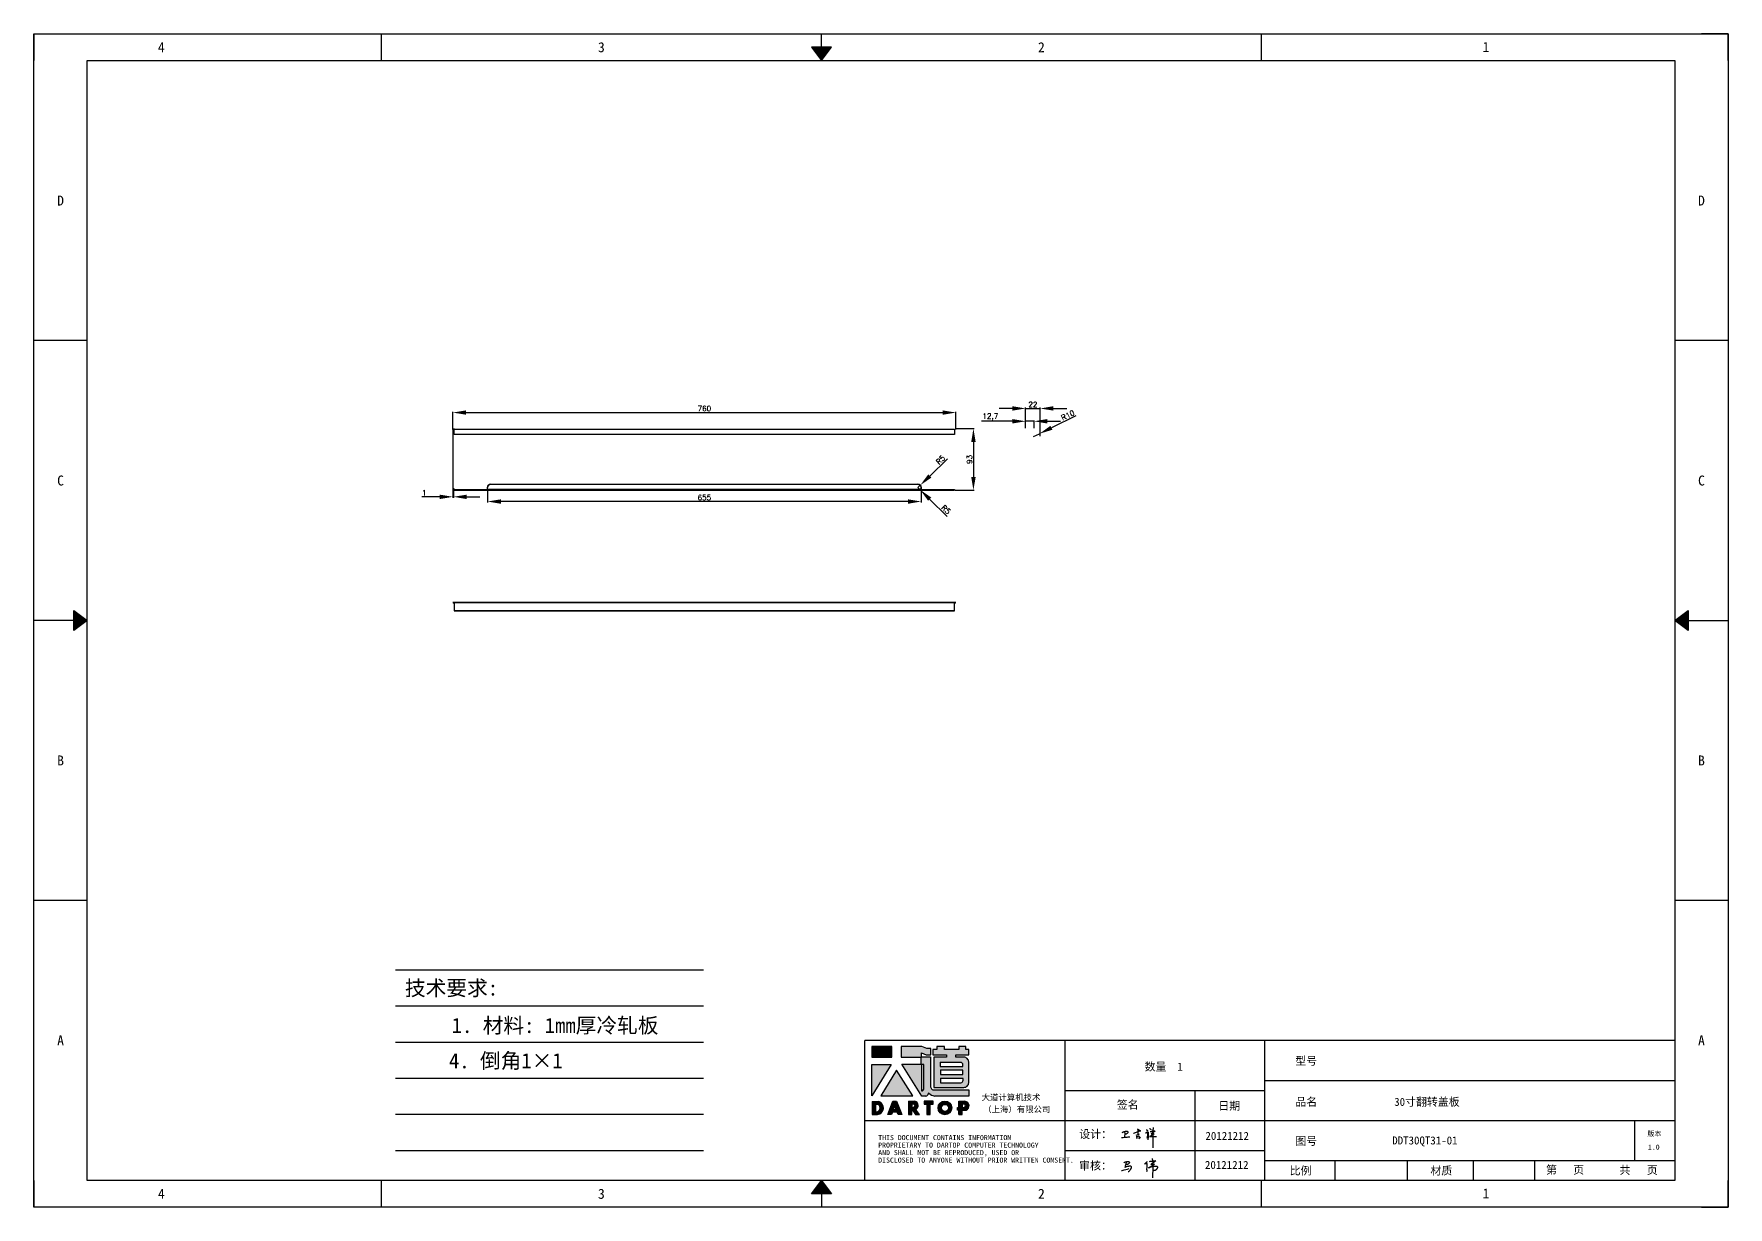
# Model space of a CAD drawing. Header units: millimetres. Extents: x 25928 to 50356, y -44172 to 20163.
# Drawn here: x 31031 to 33590, y -24512 to -22740 of the extents above; entities that cross this region are included whole.
import ezdxf
from ezdxf.enums import TextEntityAlignment as Align

# ---------------------------------------------------------------- set-up
doc = ezdxf.new("R2010")
doc.units = ezdxf.units.MM
doc.linetypes.add('DOT', pattern=[0.25, 0, -0.25])
doc.layers.add('4', color=7, linetype='Continuous')
doc.layers.add('print', color=30, linetype='Continuous')
doc.layers.add('dim', color=2, linetype='Continuous', lineweight=9)
doc.styles.add('Dartop', font='')
doc.styles.add('HZ', font='')
doc.styles.add('hzHT', font='simhei.ttf')
doc.styles.get("Standard").update_dxf_attribs({"font": 'txt', "bigfont": 'gbcbig.shx'})
doc.styles.get('Dartop').set_extended_font_data('FangSong_GB2312')
doc.styles.get('HZ').set_extended_font_data('SimSun')
doc.dimstyles.new('ISO-25', dxfattribs={"dimtxt": 20, "dimasz": 20, "dimexe": 1.25, "dimexo": 0.625, "dimtad": 1, "dimtxsty": 'Standard', "dimcen": 2.5, "dimadec": 0, "dimazin": 0, "dimtfac": 1, "dimtmove": 0, "dimatfit": 3, "dimfxl": 0, "dimarcsym": 0})

# ---------------------------------------------------------------- blocks, each defined once
blk = doc.blocks.new('*D637')
at = {"layer": 'Defpoints', "color": 0}
for p in [(32423.6, -23311.8), (31663.6, -23338.1), (32423.6, -23338.1, 87.4)]:
    blk.add_point(p, dxfattribs=at)
at = {"layer": 'dim', "color": 0, "lineweight": -2}
for p, q in [((31663.6, -23337.5), (31663.6, -23310.5)), ((31683.6, -23311.8), (32403.6, -23311.8)), ((32423.6, -23337.5), (32423.6, -23310.5))]:
    blk.add_line(p, q, dxfattribs=at)
at = {"layer": 'dim', "color": 0}
for points in [[(31683.6, -23308.5), (31683.6, -23315.1), (31663.6, -23311.8)], [(32403.6, -23308.5), (32403.6, -23315.1), (32423.6, -23311.8)]]:
    blk.add_solid(points, dxfattribs=at)
at = {"layer": 'dim', "color": 0, "insert": (32043.6, -23305.8), "char_height": 8, "attachment_point": 5}
blk.add_mtext('760', dxfattribs=at)
blk = doc.blocks.new('*D638')
at = {"layer": 'Defpoints', "color": 0}
for p in [(32421.6, -23336.1), (32421.6, -23429.1, 75.4), (32450, -23429.1)]:
    blk.add_point(p, dxfattribs=at)
at = {"layer": 'dim', "color": 0, "lineweight": -2}
for p, q in [((32422.2, -23336.1), (32451.3, -23336.1)), ((32450, -23356.1), (32450, -23409.1)), ((32422.2, -23429.1), (32451.3, -23429.1))]:
    blk.add_line(p, q, dxfattribs=at)
at = {"layer": 'dim', "color": 0}
for points in [[(32446.7, -23356.1), (32453.4, -23356.1), (32450, -23336.1)], [(32446.7, -23409.1), (32453.4, -23409.1), (32450, -23429.1)]]:
    blk.add_solid(points, dxfattribs=at)
at = {"layer": 'dim', "color": 0, "insert": (32444, -23382.6), "char_height": 8, "attachment_point": 5, "rotation": 90}
blk.add_mtext('93', dxfattribs=at)
blk = doc.blocks.new('*D639')
at = {"layer": 'Defpoints', "color": 0}
for p in [(31716.1, -23428.1, 87.1), (32371.1, -23428.1, 87.1), (31716.1, -23446.2)]:
    blk.add_point(p, dxfattribs=at)
at = {"layer": 'dim', "color": 0, "lineweight": -2}
for p, q in [((31716.1, -23428.7), (31716.1, -23447.5)), ((32371.1, -23428.7), (32371.1, -23447.5)), ((32351.1, -23446.2), (31736.1, -23446.2))]:
    blk.add_line(p, q, dxfattribs=at)
at = {"layer": 'dim', "color": 0}
for points in [[(31736.1, -23442.9), (31736.1, -23449.6), (31716.1, -23446.2)], [(32351.1, -23442.9), (32351.1, -23449.6), (32371.1, -23446.2)]]:
    blk.add_solid(points, dxfattribs=at)
at = {"layer": 'dim', "color": 0, "insert": (32043.6, -23440.2), "char_height": 8, "attachment_point": 5}
blk.add_mtext('655', dxfattribs=at)
blk = doc.blocks.new('*D640')
at = {"layer": 'Defpoints', "color": 0}
for p in [(32366.1, -23425.1), (32369.7, -23421.6)]:
    blk.add_point(p, dxfattribs=at)
at = {"layer": 'dim', "color": 0, "lineweight": -2}
for p, q in [((32410.8, -23381.7), (32384, -23407.7)), ((32366.1, -23425.1), (32369.7, -23421.6))]:
    blk.add_line(p, q, dxfattribs=at)
at = {"layer": 'dim', "color": 0}
blk.add_solid([(32381.7, -23405.3), (32386.4, -23410.1), (32369.7, -23421.6)], dxfattribs=at)
at = {"layer": 'dim', "color": 0, "insert": (32400.4, -23383.4), "char_height": 8, "attachment_point": 5, "rotation": 44.1081}
blk.add_mtext('R5', dxfattribs=at)
blk = doc.blocks.new('*D641')
at = {"layer": 'Defpoints', "color": 0}
for p in [(32366.1, -23425.1), (32369.7, -23428.6)]:
    blk.add_point(p, dxfattribs=at)
at = {"layer": 'dim', "color": 0, "lineweight": -2}
for p, q in [((32366.1, -23425.1), (32369.7, -23428.6)), ((32410.5, -23468.8), (32383.9, -23442.6))]:
    blk.add_line(p, q, dxfattribs=at)
blk.add_arc((32366.1, -23425.1), 5, 301.173, 352.838, dxfattribs=at)
at = {"layer": 'dim', "color": 0}
blk.add_solid([(32386.3, -23440.2), (32381.6, -23445), (32369.7, -23428.6)], dxfattribs=at)
at = {"layer": 'dim', "color": 0, "insert": (32408.6, -23458.4), "char_height": 8, "attachment_point": 5, "rotation": 315.4969}
blk.add_mtext('R5', dxfattribs=at)
blk = doc.blocks.new('*D642')
at = {"layer": 'Defpoints', "color": 0}
for p in [(32528.9, -23336.1, 478.9), (32541.6, -23325), (32541.6, -23336.1, 478.9)]:
    blk.add_point(p, dxfattribs=at)
at = {"layer": 'dim', "color": 0, "lineweight": -2}
for p, q in [((32508.9, -23325), (32462.3, -23325)), ((32528.9, -23335.5), (32528.9, -23323.7)), ((32541.6, -23325), (32528.9, -23325)), ((32541.6, -23335.5), (32541.6, -23323.7)), ((32561.6, -23325), (32581.6, -23325))]:
    blk.add_line(p, q, dxfattribs=at)
at = {"layer": 'dim', "color": 0}
for points in [[(32508.9, -23321.6), (32508.9, -23328.3), (32528.9, -23325)], [(32561.6, -23321.6), (32561.6, -23328.3), (32541.6, -23325)]]:
    blk.add_solid(points, dxfattribs=at)
at = {"layer": 'dim', "color": 0, "insert": (32475.6, -23318.3), "char_height": 8, "attachment_point": 5}
blk.add_mtext('12,7', dxfattribs=at)
blk = doc.blocks.new('*D657')
at = {"layer": 'Defpoints', "color": 0}
for p in [(32550.9, -23305.6), (32528.9, -23335.5), (32550.9, -23348.1, 479.9)]:
    blk.add_point(p, dxfattribs=at)
at = {"layer": 'dim', "color": 0, "lineweight": -2}
for p, q in [((32508.9, -23305.6), (32488.9, -23305.6)), ((32528.9, -23334.9), (32528.9, -23304.3)), ((32528.9, -23305.6), (32550.9, -23305.6)), ((32550.9, -23347.5), (32550.9, -23304.3)), ((32570.9, -23305.6), (32590.9, -23305.6))]:
    blk.add_line(p, q, dxfattribs=at)
at = {"layer": 'dim', "color": 0}
for points in [[(32508.9, -23302.2), (32508.9, -23308.9), (32528.9, -23305.6)], [(32570.9, -23302.2), (32570.9, -23308.9), (32550.9, -23305.6)]]:
    blk.add_solid(points, dxfattribs=at)
at = {"layer": 'dim', "color": 0, "insert": (32539.9, -23299.6), "char_height": 8, "attachment_point": 5}
blk.add_mtext('22', dxfattribs=at)
blk = doc.blocks.new('*D643')
at = {"layer": 'Defpoints', "color": 0}
for p in [(32540.9, -23348.1), (32549.9, -23343.7)]:
    blk.add_point(p, dxfattribs=at)
at = {"layer": 'dim', "color": 0, "lineweight": -2}
for p, q in [((32604.9, -23316.5), (32567.8, -23334.8)), ((32540.9, -23348.1), (32549.9, -23343.7))]:
    blk.add_line(p, q, dxfattribs=at)
at = {"layer": 'dim', "color": 0}
blk.add_solid([(32566.3, -23331.8), (32569.3, -23337.8), (32549.9, -23343.7)], dxfattribs=at)
at = {"layer": 'dim', "color": 0, "insert": (32592.7, -23315.8), "char_height": 8, "attachment_point": 5, "rotation": 26.3122}
blk.add_mtext('R10', dxfattribs=at)
blk = doc.blocks.new('*D649')
at = {"layer": 'Defpoints', "color": 0}
for p in [(31663.6, -23427.1, 75.4), (31663.6, -23439.1), (31664.6, -23427.1, 76.4)]:
    blk.add_point(p, dxfattribs=at)
at = {"layer": 'dim', "color": 0, "lineweight": -2}
for p, q in [((31643.6, -23439.1), (31616.9, -23439.1)), ((31663.6, -23427.7), (31663.6, -23440.4)), ((31664.6, -23439.1), (31663.6, -23439.1)), ((31664.6, -23427.7), (31664.6, -23440.4)), ((31684.6, -23439.1), (31704.6, -23439.1))]:
    blk.add_line(p, q, dxfattribs=at)
at = {"layer": 'dim', "color": 0}
for points in [[(31643.6, -23435.8), (31643.6, -23442.5), (31663.6, -23439.1)], [(31684.6, -23435.8), (31684.6, -23442.5), (31664.6, -23439.1)]]:
    blk.add_solid(points, dxfattribs=at)
at = {"layer": 'dim', "color": 0, "insert": (31620.3, -23433.1), "char_height": 8, "attachment_point": 5}
blk.add_mtext('1', dxfattribs=at)
blk = doc.blocks.new('*U5')
at = {"color": 254, "linetype": 'Continuous', "extrusion": (0, 0, -1)}
for points in [[(-17, 0.333), (-16.812, 0.25), (-17, 0.5)], [(-17, 0.333), (-17.188, 0.25), (-16.812, 0.25)], [(-17, 0.333), (-17, 0.5), (-17.188, 0.25)]]:
    blk.add_solid(points, dxfattribs=at)
blk = doc.blocks.new('*U4')
at = {"color": 254, "linetype": 'Continuous', "extrusion": (0, 0, -1)}
for points in [[(-33.167, 11), (-33, 11), (-33.25, 11.188)], [(-33.167, 11), (-33.25, 11.188), (-33.25, 10.812)], [(-33.167, 11), (-33.25, 10.812), (-33, 11)]]:
    blk.add_solid(points, dxfattribs=at)
blk = doc.blocks.new('*U6')
at = {"color": 254, "linetype": 'Continuous'}
for points in [[(17, 21.667), (17.188, 21.75), (16.812, 21.75)], [(17, 21.667), (16.812, 21.75), (17, 21.5)], [(17, 21.667), (17, 21.5), (17.188, 21.75)]]:
    blk.add_solid(points, dxfattribs=at)
blk = doc.blocks.new('*U3')
at = {"color": 254, "linetype": 'Continuous', "extrusion": (0, 0, -1)}
for points in [[(-0.833, 11), (-0.75, 10.812), (-0.75, 11.188)], [(-0.833, 11), (-0.75, 11.188), (-1, 11)], [(-0.833, 11), (-1, 11), (-0.75, 10.812)]]:
    blk.add_solid(points, dxfattribs=at)
blk = doc.blocks.new('dadao')
for p, q in [((48, 19.2), (44.9, 10.4)), ((44.9, 10.4), (51.2, 10.4)), ((51.2, 10.4), (48, 19.2))]:
    blk.add_line(p, q)
for points in [[(41.8, 121.6), (41.8, 143.7), (-0.4, 143.7), (-0.4, 121.6), (41.8, 121.6)], [(104.8, 122), (104.8, 130.3), (114.1, 126.3), (124.2, 126.3), (124.2, 139.6), (115.9, 139.6), (105.1, 143.9), (61.5, 143.9)], [(61.7, 144), (61.7, 121.3), (103.9, 121.3)], [(113.4, 38.7), (105.1, 38.7), (63, 106.5), (103.9, 106.5), (103.9, 120.9), (103.9, 121.3)], [(109.7, 53.6), (109.7, 106.2), (104.3, 106.2), (104.3, 50.4), (106.6, 50.4)], [(144.6, 94.4), (144.6, 84.8), (192, 84.8), (192, 94.1), (144.9, 94.1)], [(120.2, 45), (119.5, 45), (119.5, 44.6)], [(0, 28), (0, 0), (11.8, 0)], [(0.1, 28), (14, 28)], [(7.1, 21.8), (7.1, 6.1), (12, 6.1)], [(7.1, 21.8), (11.4, 21.8)], [(76.8, 28.2), (76.8, 0), (84.1, 0), (84.1, 11.1), (91.6, -0.1), (100.3, -0.1), (91.7, 11.1)], [(76.8, 28.2), (90.6, 28.2)], [(84, 22.7), (84, 15.3), (87.2, 15.3)], [(84, 22.7), (87.3, 22.7)], [(183.7, 0), (183.7, 9.6), (180.6, 9.6), (180.6, 14.9), (183.8, 14.9), (183.8, 28.1), (196.1, 28.1), (196.5, 28.1)], [(183.7, 0), (190.9, 0), (190.9, 9.6), (198.8, 9.6)], [(194.9, 22.3), (190.8, 22.3), (190.8, 15), (194.4, 15)]]:
    blk.add_lwpolyline(points)
blk.add_lwpolyline([(137.1, 144.2), (137.1, 137.9), (128.3, 137.9), (128.3, 126.5), (157.3, 126.5), (157.3, 121.5), (130.3, 121.5), (130.3, 57.5), (194.4, 57.5, 0.414214), (204.4, 67.5), (204.4, 111.3, 0.414214), (194.4, 121.3), (177.5, 121.3), (177.5, 126.3), (204.7, 126.3), (204.7, 137.7), (198.2, 137.7), (198.2, 143.9), (183.3, 143.9), (183.3, 138), (153, 138), (153, 144.2), (137.1, 144.2)], format="xyb", close=True)
for points in [[(104.8, 122), (123.4, 122), (123.4, 60, 0.414214), (131.4, 52), (204.8, 52), (204.8, 39.1), (131.7, 39.1)], [(144.3, 110.8), (144.3, 101.8), (192.3, 101.8), (192.3, 105.5, 0.414214), (187.3, 110.5), (144.3, 110.5)], [(144.6, 77), (144.6, 67.5), (187.6, 67.5, 0.414214), (192.6, 72.5), (192.6, 76.4), (144.6, 76.4)]]:
    blk.add_lwpolyline(points, format="xyb")
for points in [[(-0.3, 106.2), (40.4, 106.2), (-0.3, 39.7), (-0.3, 106.2)], [(51.7, 94.1), (18.4, 39.3), (86.2, 39.3)], [(43.8, 28.2), (51.8, 28.2), (62.6, -0.1), (55, -0.1), (53.2, 5), (42.9, 5), (41.1, 0), (33.6, 0)], [(110, 28.1), (110, 21.9), (116, 21.9), (116, -0.1), (123.2, -0.1), (123.2, 22), (129.2, 22), (129.2, 28.1), (110, 28.1)]]:
    blk.add_lwpolyline(points, close=True)
for radius in [14.5, 7.44]:
    blk.add_circle((154.2, 14.2), radius)
for centre, radius, start, end in [((99.2, 60.7), 12.6, 305.6399, 325.969), ((111.6, 46.7), 8.19, 282.9811, 347.6627), ((136, 61.7), 22.9, 226.7358, 259.3209), ((8.5, 13.9), 8.49, 294.2143, 69.7177), ((9.6, 14.2), 14.4, 278.6604, 72.3203), ((86.4, 19), 3.8, 282.527, 76.7196), ((88.6, 19.4), 8.95, 290.6073, 77.2124), ((193.7, 18.7), 3.8, 280.9891, 72.5513), ((195.7, 18.6), 9.51, 288.8959, 85.2442)]:
    blk.add_arc(centre, radius, start, end)
blk = doc.blocks.new('h')
for p, q in [((20768.1, -2360.9), (20773, -2359.1)), ((20769.5, -2366.9), (20769.8, -2370.6)), ((20769.8, -2370.6), (20770.9, -2378)), ((20770.9, -2378), (20771.5, -2370.6)), ((20772.4, -2369.3), (20774.9, -2367.8)), ((20773, -2359.1), (20784.1, -2355.2)), ((20773.3, -2331.8), (20775.3, -2338.7)), ((20789.1, -2340.9), (20773.5, -2331.9)), ((20775.3, -2338.7), (20775.6, -2351.2)), ((20775.6, -2351.2), (20775.5, -2357.3)), ((20782.2, -2369.2), (20780, -2377.1)), ((20780, -2377.1), (20788.3, -2371.3)), ((20780.1, -2366.4), (20780.8, -2366.4)), ((20781.9, -2367.4), (20782.2, -2369.2)), ((20845.7, -2343.5), (20848.4, -2353)), ((20848.9, -2370.3), (20847.9, -2424)), ((20848.4, -2353), (20848.9, -2370.3))]:
    blk.add_line(p, q)
for points in [[(20696.6, -2372.4, 0.002073), (20710.6, -2371.9, 0.016137), (20719.6, -2371.3, 0.008314), (20736.9, -2369.3)], [(20699.1, -2348.2, -0.029745), (20704.6, -2345.4, -0.046842), (20708.4, -2344.2, -0.00919), (20714.3, -2343, -0.018517), (20717.2, -2342.5, -0.037841), (20720.3, -2342.4, -0.039541), (20723.2, -2342.8, -0.149785), (20726, -2344.3, -0.204935), (20726.9, -2346.6, -0.074872), (20726.5, -2348.3, -0.061615), (20725.6, -2350.3, -0.034204), (20723.8, -2352.6, -0.045776), (20722.3, -2354.1, -0.054985), (20720.4, -2355.3, -0.036348), (20717.3, -2356.5, -0.067752), (20715.7, -2356.8, -0.043553), (20713.2, -2356.7)], [(20755, -2351.9, -0.024077), (20759.9, -2350.1, -0.013147), (20768.7, -2346.5, -0.00522), (20775.4, -2344.1, -0.018517), (20777.3, -2343.4, -0.008274), (20786.3, -2341, -0.039541), (20788.3, -2340.8, -0.079216), (20789.4, -2341, -0.204935)], [(20813.5, -2350.1, 0.007348), (20815.9, -2348.7, 0.008421), (20818, -2347.3, 0.009459), (20819.7, -2346.2, -0.016325), (20820.7, -2345.5, -0.173771), (20821.8, -2345.3, -0.085159), (20823.9, -2346, -0.125883), (20826, -2347.9, -0.160659), (20826.6, -2350.1, -0.010447), (20826.5, -2352.3, -0.008247), (20826.2, -2355.1, -0.002698), (20825.3, -2374, 0.001562), (20823.9, -2383.7, 0.016137)], [(20816.8, -2335, -0.053561), (20819.6, -2336.1, -0.075272), (20821.3, -2337.3, -0.005295), (20822.5, -2338.5, -0.009337), (20823.1, -2339.1, -0.026146), (20823.7, -2339.8, -0.016644), (20824.5, -2340.9)], [(20832.1, -2329.2, -0.053561), (20834.9, -2330.3, -0.075272), (20836.7, -2331.5, -0.005295), (20837.8, -2332.6, -0.009337), (20838.5, -2333.3, -0.026146), (20839, -2334, -0.016644), (20839.8, -2335.1)], [(20836, -2343.7, -0.02797), (20842.1, -2342.6, -0.048868), (20845.6, -2342.2, -0.00919), (20851.1, -2341.4, -0.018517), (20853.9, -2341.1, -0.037841), (20856.7, -2341.2, -0.039541), (20859.4, -2341.6, -0.018282), (20840.6, -2354.7, -0.000937)], [(20847.6, -2340.2, 0.021784), (20849.6, -2335.9, 0.028296), (20850.8, -2332.4, 0.008136), (20851.9, -2328.2, 0.028913), (20852.2, -2327, 0.08193), (20852.1, -2325.9, 0.075058), (20851.7, -2324.7, 0.275043)]]:
    blk.add_lwpolyline(points, format="xyb")
for points in [[(20711.3, -2343.5), (20711.3, -2343.5), (20711.5, -2355.8), (20710.7, -2368), (20710.6, -2371.9)], [(20821.5, -2350.6), (20822.4, -2359.2), (20822.2, -2364.9), (20821.7, -2369), (20821.3, -2376.3), (20823.6, -2368.5), (20827.2, -2366.3), (20829.5, -2366.3)], [(20840.6, -2354.7), (20850, -2354.7), (20855, -2354.3), (20845.9, -2361.1), (20840.5, -2364), (20833, -2367.5), (20863.2, -2367.4), (20865.9, -2367.3)]]:
    blk.add_lwpolyline(points)
for centre, radius, start, end in [((20773.7, -2371.2), 2.3, 121.9907, 163.60158), ((20787.5, -2406), 40.3, 100.61827, 108.24823), ((20780.8, -2367.6), 1.15, 9.4675, 90)]:
    blk.add_arc(centre, radius, start, end)

msp = doc.modelspace()

# ---------------------------------------------------------------- hatches: boundary and pattern name
for points in [[(32326.762, -24269.865), (32296.627, -24269.865), (32296.627, -24285.609), (32326.762, -24285.609)], [(32325.791, -24296.625), (32296.708, -24296.625), (32296.708, -24344.111)], [(32333.854, -24305.242), (32310.079, -24344.427), (32358.49, -24344.427)], [(32389.23, -24352.445), (32375.472, -24352.445), (32375.472, -24356.81), (32379.764, -24356.81), (32379.764, -24372.539), (32384.904, -24372.539), (32384.904, -24356.8), (32389.23, -24356.8)]]:
    msp.add_hatch(color=0).paths.add_polyline_path(points)
h = msp.add_hatch(color=0)
h.paths.add_polyline_path([(32371.796, -24279.433), (32378.446, -24282.306), (32385.637, -24282.306), (32385.637, -24272.79), (32379.705, -24272.79), (32371.975, -24269.737), (32341.001, -24269.737), (32341.001, -24285.832), (32371.138, -24285.832), (32371.138, -24286.158), (32371.138, -24296.445), (32341.914, -24296.445), (32371.973, -24344.821), (32377.926, -24344.821, 0.27937482), (32382.271, -24340.595), (32382.271, -24340.372), (32382.796, -24340.372, 0.14314537), (32390.991, -24344.543), (32443.225, -24344.543), (32443.225, -24335.368), (32390.768, -24335.368, -0.41421356), (32385.055, -24329.654), (32385.055, -24285.324), (32371.796, -24285.324)])
h.paths.add_polyline_path([(32371.442, -24296.65), (32375.272, -24296.651), (32375.272, -24334.198, -0.08893574), (32373.053, -24336.48), (32371.429, -24336.48)], flags=16)
h = msp.add_hatch(color=0)
h.paths.add_polyline_path([(32443.135, -24274.122), (32438.487, -24274.122), (32438.487, -24269.701), (32427.864, -24269.701), (32427.864, -24273.901), (32406.177, -24273.901), (32406.177, -24269.48), (32394.819, -24269.48), (32394.819, -24273.983), (32388.542, -24273.983), (32388.542, -24282.133), (32409.254, -24282.133), (32409.254, -24285.738), (32389.954, -24285.738), (32389.954, -24331.378), (32435.771, -24331.378, 0.41421356), (32442.913, -24324.236), (32442.913, -24292.981, 0.41421356), (32435.771, -24285.839), (32423.66, -24285.839), (32423.66, -24282.302), (32443.135, -24282.302)])
h.paths.add_polyline_path([(32430.711, -24293.576, -0.41421356), (32434.282, -24297.147), (32434.282, -24299.766), (32399.98, -24299.766), (32399.98, -24293.576)], flags=16)
h.paths.add_polyline_path([(32434.061, -24305.292), (32434.061, -24311.924), (32400.202, -24311.924), (32400.202, -24305.292)], flags=16)
h.paths.add_polyline_path([(32434.503, -24317.893), (32434.503, -24320.733, -0.41421356), (32430.932, -24324.304), (32400.202, -24324.304), (32400.202, -24317.893)], flags=16)
h = msp.add_hatch(color=0)
h.paths.add_polyline_path([(32306.899, -24352.517), (32296.921, -24352.517), (32296.921, -24372.48), (32305.325, -24372.48, 0.79301591)])
h.paths.add_polyline_path([(32305.473, -24368.108), (32301.984, -24368.108), (32301.984, -24356.889), (32305.087, -24356.889, -0.67136089)], flags=16)
h = msp.add_hatch(color=0)
h.paths.add_polyline_path([(32333.929, -24352.353), (32328.235, -24352.353), (32320.912, -24372.501), (32326.306, -24372.501), (32327.575, -24368.93), (32334.882, -24368.93), (32336.178, -24372.544), (32341.616, -24372.544)])
h.paths.add_polyline_path([(32333.485, -24365.081), (32328.958, -24365.081), (32331.18, -24358.75)], flags=16)
h = msp.add_hatch(color=0)
h.paths.add_polyline_path([(32361.607, -24352.367), (32351.794, -24352.367), (32351.794, -24372.512), (32356.979, -24372.512), (32356.979, -24364.526), (32362.309, -24372.584), (32368.576, -24372.584), (32362.441, -24364.576, 0.74405494)])
h.paths.add_polyline_path([(32356.932, -24361.544), (32356.932, -24356.254), (32359.25, -24356.254, -0.79680897), (32359.215, -24361.544)], flags=16)
h = msp.add_hatch(color=0)
h.paths.add_polyline_path([(32396.709, -24362.367, 1), (32417.395, -24362.367, 1)])
h.paths.add_polyline_path([(32412.366, -24362.367, -1), (32401.739, -24362.367, -1)], flags=16)
h = msp.add_hatch(color=0)
h.paths.add_polyline_path([(32437.237, -24352.414), (32436.94, -24352.414), (32428.192, -24352.414), (32428.192, -24361.816), (32425.87, -24361.816), (32425.87, -24365.633), (32428.154, -24365.633), (32428.154, -24372.477), (32433.261, -24372.477), (32433.261, -24365.606), (32438.873, -24365.606, 0.81230381)])
h.paths.add_polyline_path([(32433.185, -24361.79), (32433.185, -24356.531), (32436.092, -24356.531, -0.77821343), (32435.795, -24361.79)], flags=16)

# ---------------------------------------------------------------- linework, layer by layer
at = {"color": 0, "linetype": 'DOT'}
for p, q in [((31030.665, -22739.635), (33549.837, -22739.635)), ((31030.665, -24472.021), (31030.665, -22779.923)), ((33590.125, -22779.923), (33590.125, -24472.021)), ((33549.837, -24512.309), (31030.665, -24512.309))]:
    msp.add_line(p, q, dxfattribs=at)
at = {"color": 0}
for p, q in [((31030.665, -22739.635), (31030.665, -22779.923)), ((31555.579, -22779.923), (31555.579, -22739.635)), ((32220.332, -22759.779), (32220.332, -22739.635)), ((32885.085, -22779.923), (32885.085, -22739.635)), ((33590.125, -22739.635), (33549.837, -22739.635)), ((33590.125, -22779.923), (33590.125, -22739.635)), ((31111.241, -24472.021), (31111.241, -22779.923)), ((31111.241, -22779.923), (33509.549, -22779.923)), ((33509.549, -22779.923), (33509.549, -24472.021)), ((31111.241, -23202.947), (31030.665, -23202.947)), ((33590.125, -23202.947), (33509.549, -23202.947)), ((31091.097, -23625.972), (31030.665, -23625.972)), ((33529.693, -23625.972), (33590.125, -23625.972)), ((31111.241, -24048.996), (31030.665, -24048.996)), ((33590.125, -24048.996), (33509.549, -24048.996)), ((33509.549, -24260.509), (32285.8, -24260.509)), ((32285.8, -24472.021), (32285.8, -24260.509)), ((32587.96, -24260.509), (32587.96, -24472.021)), ((32890.121, -24472.021), (32890.121, -24260.509)), ((32587.96, -24336.049), (32890.121, -24336.049)), ((32784.364, -24336.049), (32784.364, -24472.021)), ((32890.121, -24320.941), (33509.549, -24320.941)), ((32285.8, -24381.373), (32587.96, -24381.373)), ((32587.96, -24381.373), (33509.549, -24381.373)), ((33449.117, -24441.805), (33449.117, -24381.373)), ((32587.96, -24426.697), (32890.121, -24426.697)), ((32890.121, -24441.805), (33509.549, -24441.805)), ((32996.428, -24472.021), (32996.428, -24441.805)), ((33105.985, -24472.021), (33105.985, -24441.805)), ((33205.582, -24472.021), (33205.582, -24441.805)), ((33298.037, -24472.021), (33298.037, -24441.805)), ((31030.665, -24472.021), (31030.665, -24512.309)), ((33509.549, -24472.021), (31111.241, -24472.021)), ((31555.579, -24512.309), (31555.579, -24472.021)), ((32220.332, -24492.165), (32220.332, -24512.309)), ((32885.085, -24512.309), (32885.085, -24472.021)), ((33590.125, -24512.309), (33590.125, -24472.021)), ((33549.837, -24512.309), (33590.125, -24512.309))]:
    msp.add_line(p, q, dxfattribs=at)
at = {"extrusion": (3.98566e-30, 0, -1)}
for p, q in [((31663.589, -23338.101), (31663.589, -23427.101)), ((31663.589, -23338.101), (31665.589, -23338.101)), ((31665.589, -23338.101), (31665.589, -23336.101)), ((31665.589, -23427.101), (31663.589, -23427.101)), ((31665.589, -23429.101), (31665.589, -23427.101))]:
    msp.add_line(p, q, dxfattribs=at)
for p, q in [((31665.589, -23345.101, 12.7), (31665.589, -23336.101, 12.7)), ((31665.589, -23428.101, 12.7), (31665.589, -23429.101, 12.7)), ((31665.589, -23428.101, 12.7), (31716.089, -23428.101, 12.7)), ((31665.589, -23429.101, 12.7), (32421.589, -23429.101, 12.7)), ((31716.089, -23428.101, 12.7), (31716.089, -23425.101, 12.7)), ((31721.089, -23420.101, 12.7), (32366.089, -23420.101, 12.7)), ((32371.089, -23425.101, 12.7), (32371.089, -23428.101, 12.7)), ((32371.089, -23428.101, 12.7), (32421.589, -23428.101, 12.7)), ((32421.589, -23428.101, 12.7), (32421.589, -23429.101, 12.7)), ((31665.589, -23598.743, -49.047), (31665.589, -23611.443, -49.047)), ((32421.589, -23598.743, -49.047), (31665.589, -23598.743, -49.047)), ((31665.589, -23611.443, -49.047), (32421.589, -23611.443, -49.047)), ((32421.589, -23611.443, -49.047), (32421.589, -23598.743, -49.047)), ((32719.998, -24438.851), (32720.865, -24446.092)), ((32717.725, -24451.355), (32714.756, -24452.962)), ((32719.862, -24450.213), (32717.725, -24451.355)), ((32717.847, -24447.81), (32721.623, -24447.81)), ((32723.636, -24447.627), (32719.862, -24450.213)), ((32721.006, -24451.439), (32720.685, -24468.078)), ((32720.865, -24446.092), (32721.006, -24451.439)), ((32721.623, -24447.81), (32723.636, -24447.627))]:
    msp.add_line(p, q)
at = {"extrusion": (0, 0, -1)}
for p, q in [((31665.589, -23337.101, 11.7), (32421.589, -23337.101, 11.7)), ((31665.589, -23345.101, 11.7), (31665.589, -23337.101, 11.7)), ((32421.589, -23337.101, 11.7), (32421.589, -23345.101, 11.7)), ((32421.589, -23345.101, 11.7), (31665.589, -23345.101, 11.7)), ((31716.089, -23428.101, 11.7), (31716.089, -23425.101, 11.7)), ((32371.089, -23428.101, 11.7), (31716.089, -23428.101, 11.7)), ((31721.089, -23420.101, 11.7), (32366.089, -23420.101, 11.7)), ((32371.089, -23425.101, 11.7), (32371.089, -23428.101, 11.7))]:
    msp.add_line(p, q, dxfattribs=at)
at = {"extrusion": (0, -1, 0)}
msp.add_line((31665.589, -23345.101, 11.7), (31665.589, -23345.101, 12.7), dxfattribs=at)
at = {"extrusion": (2.29585e-30, 1, -2.24254e-30)}
for p, q in [((31665.589, -23428.101, 1), (31665.589, -23428.101, 12.7)), ((31665.589, -23428.101, 12.7), (31716.089, -23428.101, 12.7)), ((31716.089, -23428.101, 11.7), (31716.089, -23428.101, 12.7))]:
    msp.add_line(p, q, dxfattribs=at)
at = {"extrusion": (0, 1, 0)}
for p, q in [((31721.089, -23420.101, 12.7), (31721.089, -23420.101, 11.7)), ((31721.089, -23420.101, 12.7), (32366.089, -23420.101, 12.7)), ((31721.089, -23420.101, 11.7), (32366.089, -23420.101, 11.7)), ((32366.089, -23420.101, 11.7), (32366.089, -23420.101, 12.7))]:
    msp.add_line(p, q, dxfattribs=at)
at = {"extrusion": (6.31089e-30, 1, -2.22045e-16)}
for p, q in [((31665.589, -23598.743, -140.047), (31663.589, -23598.743, -140.047)), ((31663.589, -23598.743, -51.047), (31663.589, -23598.743, -140.047)), ((31663.589, -23598.743, -51.047), (31665.589, -23598.743, -51.047)), ((31665.589, -23598.743, -142.047), (31665.589, -23598.743, -140.047)), ((31665.589, -23598.743, -142.047), (32421.589, -23598.743, -142.047)), ((31665.589, -23598.743, -51.047), (31665.589, -23598.743, -49.047)), ((32421.589, -23598.743, -49.047), (31665.589, -23598.743, -49.047)), ((32421.589, -23598.743, -140.047), (32421.589, -23598.743, -142.047)), ((32423.589, -23598.743, -140.047), (32421.589, -23598.743, -140.047)), ((32421.589, -23598.743, -51.047), (32423.589, -23598.743, -51.047)), ((32421.589, -23598.743, -49.047), (32421.589, -23598.743, -51.047)), ((32423.589, -23598.743, -140.047), (32423.589, -23598.743, -51.047))]:
    msp.add_line(p, q, dxfattribs=at)
at = {"extrusion": (0, -1, 2.22045e-16)}
for p, q in [((31664.589, -23599.743, -140.047), (31665.589, -23599.743, -140.047)), ((31664.589, -23599.743, -140.047), (31664.589, -23599.743, -51.047)), ((31665.589, -23599.743, -51.047), (31664.589, -23599.743, -51.047)), ((31665.589, -23599.743, -140.047), (31665.589, -23599.743, -141.047)), ((31665.589, -23599.743, -50.047), (31665.589, -23599.743, -51.047)), ((31665.589, -23611.443, -58.047), (31665.589, -23611.443, -49.047)), ((32421.589, -23611.443, -58.047), (31665.589, -23611.443, -58.047)), ((31665.589, -23611.443, -49.047), (32421.589, -23611.443, -49.047)), ((32421.589, -23599.743, -141.047), (32421.589, -23599.743, -140.047)), ((32421.589, -23599.743, -140.047), (32422.589, -23599.743, -140.047)), ((32422.589, -23599.743, -51.047), (32421.589, -23599.743, -51.047)), ((32421.589, -23599.743, -51.047), (32421.589, -23599.743, -50.047)), ((32421.589, -23611.443, -49.047), (32421.589, -23611.443, -58.047)), ((32422.589, -23599.743, -51.047), (32422.589, -23599.743, -140.047))]:
    msp.add_line(p, q, dxfattribs=at)
at = {"extrusion": (0, -2.22045e-16, -1)}
for p, q in [((31665.589, -23598.743, -142.047), (31665.589, -23611.443, -142.047)), ((31665.589, -23598.743, -142.047), (32421.589, -23598.743, -142.047)), ((31665.589, -23611.443, -142.047), (32421.589, -23611.443, -142.047)), ((32421.589, -23611.443, -142.047), (32421.589, -23598.743, -142.047))]:
    msp.add_line(p, q, dxfattribs=at)
at = {"extrusion": (-2.29585e-30, -2.22045e-16, -1)}
for p, q in [((31665.589, -23599.743, -50.047), (31665.589, -23610.443, -50.047)), ((32421.589, -23610.443, -50.047), (32421.589, -23599.743, -50.047))]:
    msp.add_line(p, q, dxfattribs=at)
at = {"extrusion": (0, 1, -2.22045e-16)}
for p, q in [((31665.589, -23610.443, -58.047), (31665.589, -23610.443, -50.047)), ((32421.589, -23610.443, -50.047), (32421.589, -23610.443, -58.047))]:
    msp.add_line(p, q, dxfattribs=at)
at = {"color": 0}
for points in [[(32220.332, -22779.923), (32235.44, -22759.779), (32205.224, -22759.779), (32220.332, -22779.923)], [(31111.241, -23625.972), (31091.097, -23641.08), (31091.097, -23610.864), (31111.241, -23625.972)], [(33509.549, -23625.972), (33529.693, -23610.864), (33529.693, -23641.08), (33509.549, -23625.972)], [(32220.332, -24472.021), (32235.44, -24492.165), (32205.224, -24492.165), (32220.332, -24472.021)]]:
    msp.add_lwpolyline(points, close=True, dxfattribs=at)
for points in [[(32715.994, -24443.356, -0.02797026), (32718.435, -24442.906, -0.04886788), (32719.85, -24442.755, -0.00919025), (32722.074, -24442.425, -0.01851715), (32723.186, -24442.323, -0.03784064), (32724.327, -24442.347, -0.03954126), (32725.402, -24442.538, -0.01828189), (32717.847, -24447.81, -0.0009369)], [(32677.023, -24445.198, -0.02974503), (32678.75, -24444.333, -0.04684215), (32679.92, -24443.956, -0.00919025), (32681.745, -24443.588, -0.01851715), (32682.659, -24443.455, -0.03784064), (32683.603, -24443.426, -0.03954126), (32684.501, -24443.537, -0.14978519), (32685.377, -24444.015, -0.20493524), (32685.645, -24444.709, -0.07487171), (32685.543, -24445.256, -0.06161465), (32685.245, -24445.862, -0.0342039), (32684.705, -24446.576, -0.04577587), (32684.221, -24447.038, -0.05498501), (32683.636, -24447.405, -0.03634791), (32682.667, -24447.791, -0.06775206), (32682.182, -24447.875, -0.04355337), (32681.419, -24447.835)], [(32714.756, -24452.962, -0.02974503), (32717.451, -24451.611, -0.04684215), (32719.275, -24451.024, -0.00919025), (32722.122, -24450.449, -0.01851715), (32723.549, -24450.242, -0.03784064), (32725.022, -24450.196, -0.03954126), (32726.421, -24450.37, -0.14978519), (32727.788, -24451.116, -0.20493524), (32728.207, -24452.198, -0.07487171), (32728.048, -24453.052, -0.06161465), (32727.583, -24453.998, -0.0342039), (32726.74, -24455.11, -0.04577587), (32725.985, -24455.831, -0.05498501), (32725.073, -24456.405, -0.03634791), (32723.561, -24457.006, -0.06775206), (32722.804, -24457.137, -0.04355337), (32721.613, -24457.075)]]:
    msp.add_lwpolyline(points, format="xyb")
msp.add_lwpolyline([(32680.831, -24443.764), (32680.831, -24443.764), (32680.253, -24447.304), (32679.302, -24450.632), (32678.681, -24452.675)])
for centre, radius, start, end in [((31721.089, -23425.101, 12.7), 5, 90, 180), ((32366.089, -23425.101, 12.7), 5, 0, 90), ((32672.604, -24450.819), 6.385, 281.076982, 291.212632), ((32532.202, -23880.916), 593.276, 283.91895, 284.971512), ((32688.438, -24469.563), 19.504, 113.202449, 120.017497), ((32683.861, -24458.884), 7.885, 102.47486, 113.202449), ((32695.286, -24510.529), 60.779, 100.36867, 102.47486), ((32682.59, -24453.809), 5.03, 283.816254, 294.030509), ((32687.043, -24465.477), 14.979, 96.125337, 100.36867), ((32683.664, -24456.297), 2.32, 294.836428, 309.901134), ((32652.734, -24427.761), 44.385, 316.919563, 320.58866), ((32686.245, -24458.04), 7.499, 87.457037, 96.125337), ((32686.273, -24457.411), 6.87, 78.399567, 87.457037), ((32677.885, -24449.322), 11.285, 324.094808, 331.378357), ((32687.243, -24452.684), 2.045, 44.324655, 78.399567), ((32686.644, -24453.751), 1.508, 319.573073, 337.48549), ((32682.491, -24450.432), 6.777, 324.910666, 333.348429), ((32685.787, -24451.663), 3.301, 326.76781, 340.871018), ((32687.894, -24452.048), 1.134, 357.998393, 44.324655), ((32686.786, -24452.01), 2.243, 340.871018, 357.998393), ((32693.867, -24421.232), 29.831, 299.265464, 300.9495), ((32761.449, -24671.281), 230.333, 102.46592, 103.2053), ((32604.484, -24335.941), 152.514, 313.366132, 315.296084), ((33193.45, -24528.876), 486.8, 171.410173, 171.768083), ((32711.751, -24447.353), 0.975, 52.375745, 91.291159), ((31853.959, -24419.685), 858.927, 357.565664, 358.057278), ((32711.417, -24447.201), 1.118, 357.196828, 33.705179), ((32686.261, -24445.554), 26.332, 352.912546, 354.802684), ((32696.139, -24446.453), 16.413, 354.802684, 357.196828)]:
    msp.add_arc(centre, radius, start, end)
at = {"extrusion": (0, 0, -1)}
for centre, start, end in [((-31721.089, -23425.101, -11.7), 0, 90), ((-32366.089, -23425.101, -11.7), 90, 180)]:
    msp.add_arc(centre, 5, start, end, dxfattribs=at)
at = {"layer": 'Defpoints'}
for p, q in [((31577.129, -24153.674), (32042.167, -24153.674)), ((31577.129, -24208.274), (32042.167, -24208.274)), ((31577.129, -24208.274), (32042.167, -24208.274)), ((31577.129, -24262.874), (32042.167, -24262.874)), ((31577.129, -24317.474), (32042.167, -24317.474)), ((31577.129, -24372.074), (32042.167, -24372.074)), ((31577.129, -24426.674), (32042.167, -24426.674))]:
    msp.add_line(p, q, dxfattribs=at)
at = {"layer": 'print'}
msp.add_lwpolyline([(31030.665, -22739.635), (33590.125, -22739.635), (33590.125, -24512.309), (31030.665, -24512.309)], close=True, dxfattribs=at)

# ---------------------------------------------------------------- block references
at = {"color": 0, "linetype": 'Continuous', "xscale": 80.57610619627711, "yscale": 80.57610619687368, "zscale": 80.57610619687446}
for name, p in [('*U6', (30850.538, -24512.309)), ('*U3', (31030.665, -24512.309)), ('*U4', (30850.538, -24512.309)), ('*U5', (30850.538, -24512.309))]:
    msp.add_blockref(name, p, dxfattribs=at)
at = {"color": 0}
for name, p, xscale, yscale, zscale in [('dadao', (32296.921, -24372.48), 0.7141973048657924, 0.7141973049202118, 0.7141973049268417), ('h', (26260.14, -23671.774), 0.3098964079397265, 0.3098964079412326, 0.3098964079411201)]:
    msp.add_blockref(name, p, dxfattribs=dict(at, xscale=xscale, yscale=yscale, zscale=zscale))

# ---------------------------------------------------------------- texts
for s, height, style, p in [('4', 15.108, 'Dartop', (31223.202, -22759.779)), ('3', 15.108, 'Dartop', (31887.955, -22759.779)), ('2', 15.108, 'Dartop', (32552.708, -22759.779)), ('1', 15.108, 'Dartop', (33224.347, -22759.299)), ('D', 15.108, 'Dartop', (31070.953, -22991.435)), ('D', 15.108, 'Dartop', (33549.837, -22991.435)), ('C', 15.108, 'Dartop', (31070.953, -23414.459)), ('C', 15.108, 'Dartop', (33549.837, -23414.459)), ('B', 15.108, 'Dartop', (31070.953, -23837.484)), ('B', 15.108, 'Dartop', (33549.837, -23837.484)), ('A', 15.108, 'Dartop', (31070.953, -24260.509)), ('A', 15.108, 'Dartop', (33549.837, -24260.509)), ('型号', 12.0864, 'hzHT', (32952.827, -24291.252)), ('数量  1', 12.0864, 'hzHT', (32737.416, -24300.128)), ('签名', 12.0864, 'hzHT', (32683.123, -24357.727)), ('日期', 12.0864, 'hzHT', (32836.485, -24359.214)), ('品名', 12.0864, 'hzHT', (32952.827, -24353.299)), ('30寸翻转盖板', 12.0864, 'hzHT', (33135.128, -24353.27)), ('20121212', 12.0864, 'hzHT', (32833.383, -24404.653)), ('图号', 12.0864, 'hzHT', (32952.827, -24412.376)), ('DDT30QT31-01', 12.08642, 'hzHT', (33132.061, -24411.587)), ('版本', 7.554, 'hzHT', (33478.751, -24401.427)), ('20121212', 12.0864, 'hzHT', (32832.663, -24448.509)), ('1.0', 7.554, 'Dartop', (33477.843, -24421.615)), ('比例', 12.0864, 'hzHT', (32944.4, -24457.227)), ('材质', 12.0864, 'hzHT', (33156.9, -24457.227)), ('第   页', 12.0864, 'hzHT', (33343.867, -24455.974)), ('共   页', 12.0864, 'hzHT', (33454.892, -24456.414)), ('4', 15.108, 'Dartop', (31223.202, -24492.165)), ('3', 15.108, 'Dartop', (31887.955, -24492.165)), ('2', 15.108, 'Dartop', (32552.708, -24492.165)), ('1', 15.108, 'Dartop', (33224.347, -24491.686))]:
    msp.add_text(s, height=height, dxfattribs=dict(at, style=style)).set_placement(p, align=Align.MIDDLE_CENTER)
at = {"style": 'HZ'}
for s, p in [('技术要求:', (31661.584, -24181.23)), ('1. 材料: 1mm厚冷轧板', (31818.061, -24237.716)), ('4. 倒角1×1         ', (31813.766, -24291.093))]:
    msp.add_text(s, height=22.932, dxfattribs=at).set_placement(p, align=Align.MIDDLE_CENTER)
at = {"color": 0, "style": 'hzHT'}
for s, height, p in [('THIS DOCUMENT CONTAINS INFORMATION', 7.55401, (32306.194, -24411.059)), ('PROPRIETARY TO DARTOP COMPUTER TECHNOLOGY', 7.55401, (32306.194, -24422.39)), ('设计：', 12.0864, (32609.905, -24408.083)), ('AND SHALL NOT BE REPRODUCED, USED OR', 7.55401, (32306.194, -24433.721)), ('DISCLOSED TO ANYONE WITHOUT PRIOR WRITTEN CONSENT.', 7.55401, (32306.194, -24445.052)), ('审核：', 12.0864, (32609.725, -24455.678))]:
    msp.add_text(s, height=height, dxfattribs=at).set_placement(p)
at = {"layer": '4', "color": 0, "style": 'hzHT'}
for s, p in [('大道计算机技术', (32462.432, -24351.06)), ('（上海）有限公司', (32464.712, -24369.126))]:
    msp.add_text(s, height=9.0648, dxfattribs=at).set_placement(p)

# ---------------------------------------------------------------- dimensions: what is measured, and where the dimension line sits
at = {"layer": 'dim'}
for base, p1, p2, picture, middle in [((32423.589, -23311.785, -75.43), (31663.589, -23338.101, -75.43), (32423.589, -23338.101, 12), '*D637', (32043.589, -23305.785, -75.43)), ((32550.933, -23305.576, -75.43), (32528.933, -23335.476, -75.43), (32550.933, -23348.101, 404.443), '*D657', (32539.933, -23299.576, -75.43)), ((31663.589, -23439.133, -75.43), (31664.589, -23427.101, 1), (31663.589, -23427.101), '*D649', (31620.256, -23433.133, -75.43)), ((31716.089, -23446.241, -75.43), (32371.089, -23428.101, 11.7), (31716.089, -23428.101, 11.7), '*D639', (32043.589, -23440.241, -75.43))]:
    dim = msp.add_linear_dim(base=base, p1=p1, p2=p2, dimstyle='ISO-25', override={"dimtxt": 8, "dimgap": 2}, dxfattribs=at)
    dim.commit()
    dim.dimension.update_dxf_attribs({"geometry": picture, "text_midpoint": middle})
dim = msp.add_linear_dim(base=(32541.633, -23324.952, -75.43), p1=(32528.933, -23336.101, 403.443), p2=(32541.633, -23336.101, 403.443), angle=180, dimstyle='ISO-25', override={"dimtxt": 8, "dimgap": 2}, dxfattribs=at)
dim.commit()
dim.dimension.update_dxf_attribs({"geometry": '*D642', "text_midpoint": (32475.6, -23324.952, -75.43), "dimtype": 160})
for center, mpoint, picture, middle in [((32540.933, -23348.101, 405.443), (32549.897, -23343.669, 405.443), '*D643', (32592.654, -23315.832, 405.443)), ((32366.089, -23425.101, 12.7), (32369.679, -23421.621, 12.7), '*D640', (32400.447, -23383.441, 12.7)), ((32366.089, -23425.101, 12.7), (32369.655, -23428.606, 12.7), '*D641', (32408.57, -23458.44, 12.7))]:
    dim = msp.add_radius_dim(center=center, mpoint=mpoint, dimstyle='ISO-25', override={"dimtxt": 8, "dimgap": 2}, dxfattribs=at)
    dim.commit()
    dim.dimension.update_dxf_attribs({"geometry": picture, "text_midpoint": middle})
dim = msp.add_linear_dim(base=(32450.023, -23429.101, -75.43), p1=(32421.589, -23336.101, -75.43), p2=(32421.589, -23429.101), angle=90, dimstyle='ISO-25', override={"dimtxt": 8, "dimgap": 2}, dxfattribs=at)
dim.commit()
dim.dimension.update_dxf_attribs({"geometry": '*D638', "text_midpoint": (32444.023, -23382.601, -75.43)})

doc.saveas('drawing.dxf')
